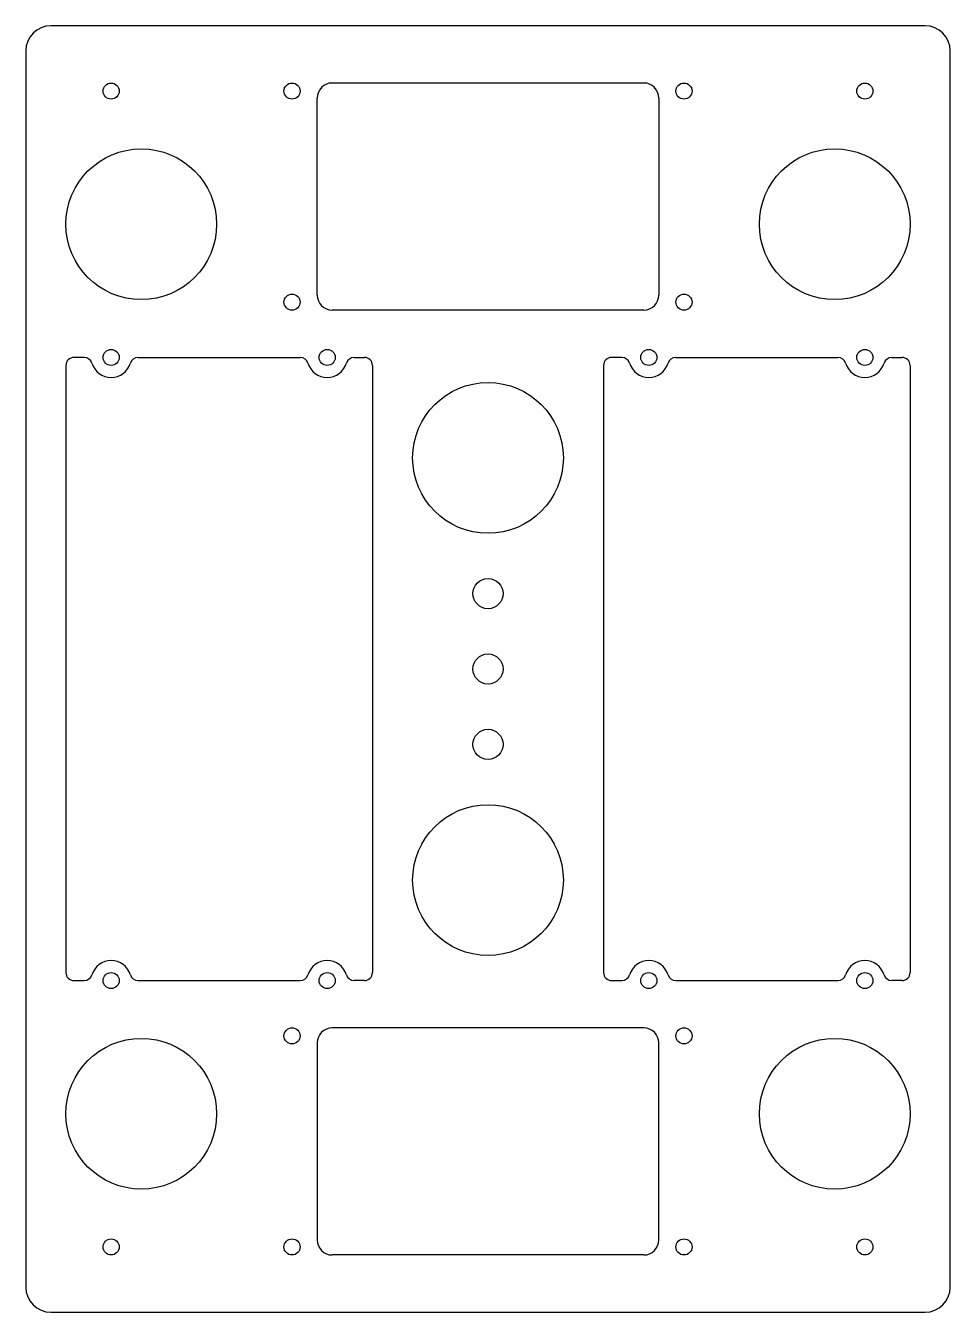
# Model space of a CAD drawing. Header units: millimetres. Extents: x -92 to 92, y -128 to 128.
import ezdxf

# ---------------------------------------------------------------- set-up
doc = ezdxf.new("R2010")
doc.units = ezdxf.units.MM
doc.layers.add('粗实线', color=7, linetype='Continuous', lineweight=30)
doc.layers.add('粗实线层', color=7, linetype='Continuous', lineweight=30)

msp = doc.modelspace()

# ---------------------------------------------------------------- linework, layer by layer
at = {"layer": '粗实线'}
for p, q in [((87, 128), (-87, 128)), ((-92, 123), (-92, -123)), ((92, -123), (92, 123)), ((-34, 74.4), (-34, 113.6)), ((-80.37, 62), (-82.4, 62)), ((-69.63, 62), (-37.37, 62)), ((-26.63, 62), (-24.6, 62)), ((26.63, 62), (24.6, 62)), ((37.37, 62), (69.63, 62)), ((80.37, 62), (82.4, 62)), ((-84, 60.4), (-84, -60.4)), ((-23, 60.4), (-23, -60.4)), ((23, 60.4), (23, -60.4)), ((84, 60.4), (84, -60.4)), ((-82.4, -62), (-80.37, -62)), ((-69.63, -62), (-37.37, -62)), ((-24.6, -62), (-26.63, -62)), ((24.6, -62), (26.63, -62)), ((37.37, -62), (69.63, -62)), ((82.4, -62), (80.37, -62)), ((-34, -74.4), (-34, -113.6)), ((-87, -128), (87, -128))]:
    msp.add_line(p, q, dxfattribs=at)
for centre, radius in [((-75, 115), 1.6), ((75, 115), 1.6), ((-69, 88.5), 15), ((69, 88.5), 15), ((-75, 62), 1.6), ((-32, 62), 1.6), ((32, 62), 1.6), ((75, 62), 1.6), ((0, 42), 15), ((0, 15), 3), ((0, 0), 3), ((0, -15), 3), ((0, -42), 15), ((-75, -62), 1.6), ((-32, -62), 1.6), ((32, -62), 1.6), ((75, -62), 1.6), ((-69, -88.5), 15), ((69, -88.5), 15), ((-75, -115), 1.6), ((75, -115), 1.6)]:
    msp.add_circle(centre, radius, dxfattribs=at)
for centre, radius, start, end in [((-87, 123), 5, 90, 180), ((87, 123), 5, 0, 90), ((-82.4, 60.4), 1.6, 90, 180), ((-80.37, 60.4), 1.6, 16.6015, 90), ((-69.63, 60.4), 1.6, 90, 163.3985), ((-37.37, 60.4), 1.6, 16.6015, 90), ((-26.63, 60.4), 1.6, 90, 163.3985), ((-24.6, 60.4), 1.6, 0, 90), ((24.6, 60.4), 1.6, 90, 180), ((26.63, 60.4), 1.6, 16.6015, 90), ((37.37, 60.4), 1.6, 90, 163.3985), ((69.63, 60.4), 1.6, 16.6015, 90), ((80.37, 60.4), 1.6, 90, 163.3985), ((82.4, 60.4), 1.6, 0, 90), ((-75, 62), 4, 196.6015, 343.3985), ((-32, 62), 4, 196.6015, 343.3985), ((32, 62), 4, 196.6015, 343.3985), ((75, 62), 4, 196.6015, 343.3985), ((-75, -62), 4, 16.6015, 163.3985), ((-32, -62), 4, 16.6015, 163.3985), ((32, -62), 4, 16.6015, 163.3985), ((75, -62), 4, 16.6015, 163.3985), ((-82.4, -60.4), 1.6, 180, 270), ((-80.37, -60.4), 1.6, 270, 343.3985), ((-69.63, -60.4), 1.6, 196.6015, 270), ((-37.37, -60.4), 1.6, 270, 343.3985), ((-26.63, -60.4), 1.6, 196.6015, 270), ((-24.6, -60.4), 1.6, 270, 0), ((24.6, -60.4), 1.6, 180, 270), ((26.63, -60.4), 1.6, 270, 343.3985), ((37.37, -60.4), 1.6, 196.6015, 270), ((69.63, -60.4), 1.6, 270, 343.3985), ((80.37, -60.4), 1.6, 196.6015, 270), ((82.4, -60.4), 1.6, 270, 0), ((-87, -123), 5, 180, 270), ((87, -123), 5, 270, 0)]:
    msp.add_arc(centre, radius, start, end, dxfattribs=at)
at = {"layer": '粗实线层'}
for p, q in [((31, 116.6), (-31, 116.6)), ((34, 113.6), (34, 74.4)), ((31, 71.4), (-31, 71.4)), ((31, -71.4), (-31, -71.4)), ((34, -113.6), (34, -74.4)), ((31, -116.6), (-31, -116.6))]:
    msp.add_line(p, q, dxfattribs=at)
for centre in [(-39, 115), (39, 115), (-39, 73), (39, 73), (-39, -73), (39, -73), (-39, -115), (39, -115)]:
    msp.add_circle(centre, 1.6, dxfattribs=at)
for centre, start, end in [((-31, 113.6), 90, 180), ((31, 113.6), 0, 90), ((-31, 74.4), 180, 270), ((31, 74.4), 270, 0), ((-31, -74.4), 90, 180), ((31, -74.4), 0, 90), ((-31, -113.6), 180, 270), ((31, -113.6), 270, 0)]:
    msp.add_arc(centre, 3, start, end, dxfattribs=at)

doc.saveas('drawing.dxf')
